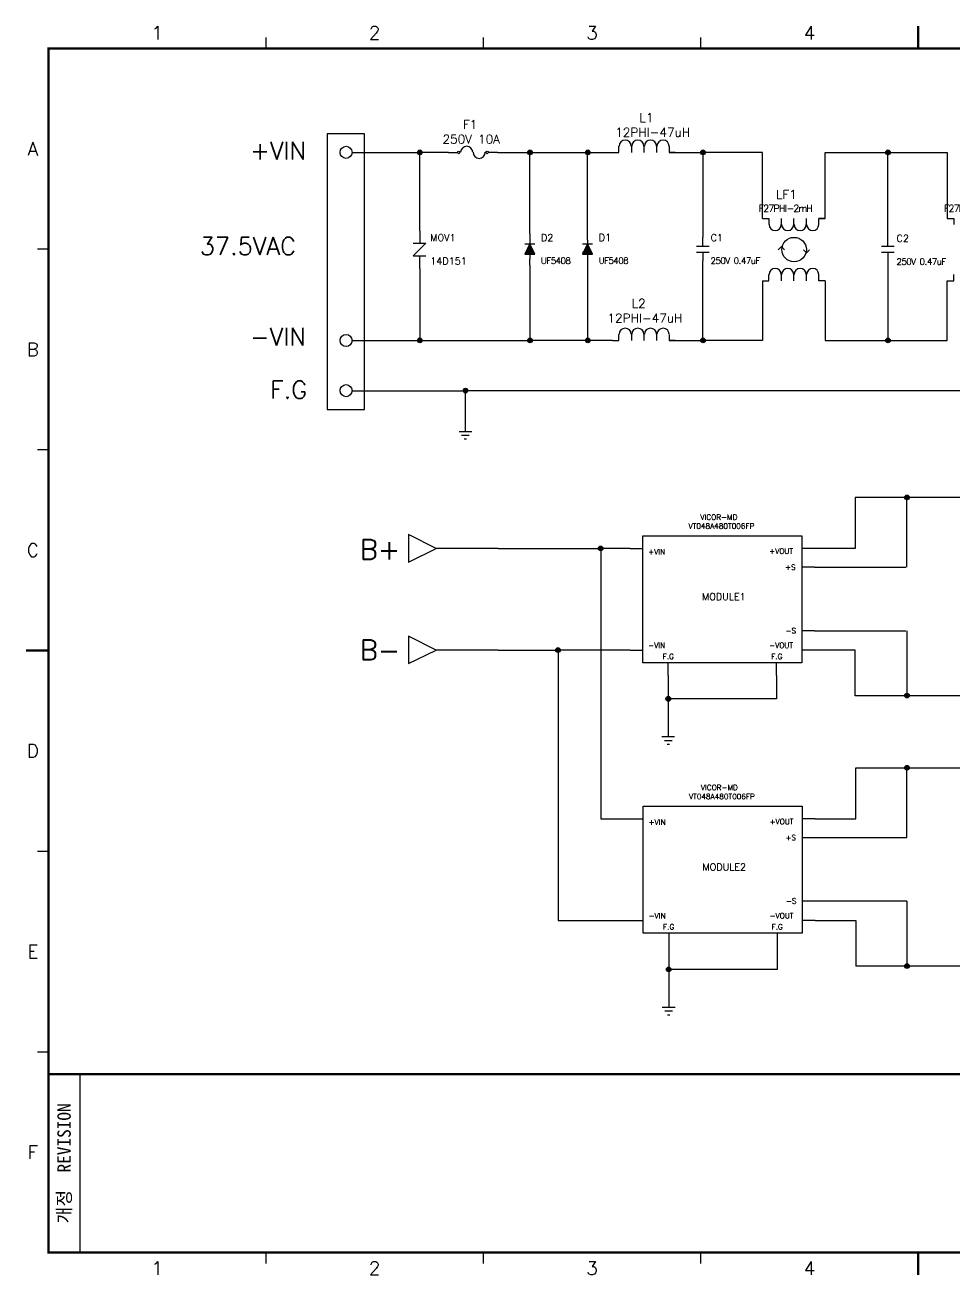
# Model space of a CAD drawing. Extents: x -1 to 953, y 0 to 280.
# Drawn here: x -0.8 to 207.4, y -0.2 to 280.2 of the extents above; entities that cross this region are included whole.
import ezdxf
from ezdxf.enums import TextEntityAlignment as Align

# ---------------------------------------------------------------- set-up
doc = ezdxf.new("R2010")
doc.units = 0
doc.header["$LTSCALE"] = 5
doc.header["$MEASUREMENT"] = 0
doc.layers.get('0').update_dxf_attribs({"linetype": 'CONTINUOUS', "lineweight": 25})
for name, color, linetype in [('_______1', 160, 'CONTINUOUS'), ('at_Entity', 7, 'CONTINUOUS'), ('SHEET', 3, 'CONTINUOUS'), ('문자', 4, 'CONTINUOUS'), ('테두리', 3, 'CONTINUOUS')]:
    doc.layers.add(name, color=color, linetype=linetype)
doc.styles.get("Standard").update_dxf_attribs({"font": 'simplex.shx'})
doc.styles.add('굴림체', font='')
doc.styles.get('굴림체').set_extended_font_data('GulimChe')

# ---------------------------------------------------------------- blocks, each defined once
blk = doc.blocks.new('C')
blk.add_line((15, 285), (15, 285))
at = {"layer": 'SHEET'}
blk.add_line((22, 55), (22, 15), dxfattribs=at)
at = {"layer": '테두리'}
for points, const_width in [([(210, 290), (210, 285)], 0.5), ([(63.75, 287.5), (63.75, 285)], 0.3), ([(112.5, 287.5), (112.5, 285)], 0.3), ([(161.25, 287.5), (161.25, 285)], 0.3), ([(15, 285), (15, 15), (405, 15), (405, 285), (15, 285)], 0.5), ([(12.5, 240), (15, 240)], 0.3), ([(12.5, 195), (15, 195)], 0.3), ([(10, 150), (15, 150)], 0.5), ([(12.5, 105), (15, 105)], 0.3), ([(12.5, 60), (15, 60)], 0.3), ([(15, 55), (405, 55)], 0.5), ([(63.75, 12.5), (63.75, 15)], 0.3), ([(112.5, 12.5), (112.5, 15)], 0.3), ([(161.25, 12.5), (161.25, 15)], 0.3), ([(210, 10), (210, 15)], 0.5)]:
    blk.add_lwpolyline(points, dxfattribs=dict(at, const_width=const_width))
at = {"layer": '문자'}
for s, p in [('1', (39.38, 288.5)), ('2', (88.12, 288.5)), ('3', (136.88, 288.5)), ('4', (185.62, 288.5)), ('A', (11.5, 262.5)), ('B', (11.5, 217.5)), ('C', (11.5, 172.5)), ('D', (11.5, 127.5)), ('E', (11.5, 82.5)), ('F', (11.5, 37.5)), ('1', (39.38, 11.5)), ('2', (88.12, 11.5)), ('3', (136.88, 11.5)), ('4', (185.62, 11.5))]:
    blk.add_text(s, height=3, dxfattribs=at).set_placement(p, align=Align.MIDDLE)
at = {"layer": '문자', "style": '굴림체'}
blk.add_text('개정  REVISION', height=3, rotation=90, dxfattribs=at).set_placement((18.5, 35), align=Align.MIDDLE_CENTER)

msp = doc.modelspace()

# ---------------------------------------------------------------- hatches: boundary and pattern name
at = {"layer": '_______1'}
h = msp.add_hatch(color=7, dxfattribs=at)
edge = h.paths.add_edge_path()
edge.add_spline(control_points=[(87.7, 251.17), (87.98, 251.17), (88.21, 251.45), (88.21, 251.73), (88.21, 252), (87.98, 252.23), (87.7, 252.23), (87.43, 252.23), (87.15, 252), (87.15, 251.73), (87.15, 251.45), (87.43, 251.17), (87.7, 251.17)], knot_values=[0, 0, 0, 0, 1, 1, 1, 2, 2, 2, 3, 3, 3, 4, 4, 4, 4], degree=3, periodic=0)
h = msp.add_hatch(color=7, dxfattribs=at)
edge = h.paths.add_edge_path()
edge.add_spline(control_points=[(112.41, 251.17), (112.69, 251.17), (112.92, 251.45), (112.92, 251.73), (112.92, 252), (112.69, 252.23), (112.41, 252.23), (112.14, 252.23), (111.86, 252), (111.86, 251.73), (111.86, 251.45), (112.14, 251.17), (112.41, 251.17)], knot_values=[0, 0, 0, 0, 1, 1, 1, 2, 2, 2, 3, 3, 3, 4, 4, 4, 4], degree=3, periodic=0)
h = msp.add_hatch(color=7, dxfattribs=at)
edge = h.paths.add_edge_path()
edge.add_spline(control_points=[(125.37, 251.17), (125.64, 251.17), (125.87, 251.45), (125.87, 251.73), (125.87, 252), (125.64, 252.23), (125.37, 252.23), (125.09, 252.23), (124.81, 252), (124.81, 251.73), (124.81, 251.45), (125.09, 251.17), (125.37, 251.17)], knot_values=[0, 0, 0, 0, 1, 1, 1, 2, 2, 2, 3, 3, 3, 4, 4, 4, 4], degree=3, periodic=0)
h = msp.add_hatch(color=7, dxfattribs=at)
edge = h.paths.add_edge_path()
edge.add_spline(control_points=[(151.18, 251.17), (151.46, 251.17), (151.69, 251.45), (151.69, 251.73), (151.69, 252), (151.46, 252.23), (151.18, 252.23), (150.91, 252.23), (150.63, 252), (150.63, 251.73), (150.63, 251.45), (150.91, 251.17), (151.18, 251.17)], knot_values=[0, 0, 0, 0, 1, 1, 1, 2, 2, 2, 3, 3, 3, 4, 4, 4, 4], degree=3, periodic=0)
h = msp.add_hatch(color=7, dxfattribs=at)
edge = h.paths.add_edge_path()
edge.add_spline(control_points=[(192.67, 251.17), (192.95, 251.17), (193.18, 251.45), (193.18, 251.73), (193.18, 252), (192.95, 252.23), (192.67, 252.23), (192.4, 252.23), (192.12, 252), (192.12, 251.73), (192.12, 251.45), (192.4, 251.17), (192.67, 251.17)], knot_values=[0, 0, 0, 0, 1, 1, 1, 2, 2, 2, 3, 3, 3, 4, 4, 4, 4], degree=3, periodic=0)
h = msp.add_hatch(color=7, dxfattribs=at)
edge = h.paths.add_edge_path()
edge.add_spline(control_points=[(87.7, 208.99), (87.98, 208.99), (88.21, 209.27), (88.21, 209.54), (88.21, 209.82), (87.98, 210.05), (87.7, 210.05), (87.43, 210.05), (87.15, 209.82), (87.15, 209.54), (87.15, 209.27), (87.43, 208.99), (87.7, 208.99)], knot_values=[0, 0, 0, 0, 1, 1, 1, 2, 2, 2, 3, 3, 3, 4, 4, 4, 4], degree=3, periodic=0)
h = msp.add_hatch(color=7, dxfattribs=at)
edge = h.paths.add_edge_path()
edge.add_spline(control_points=[(112.41, 208.99), (112.69, 208.99), (112.92, 209.27), (112.92, 209.54), (112.92, 209.82), (112.69, 210.05), (112.41, 210.05), (112.14, 210.05), (111.86, 209.82), (111.86, 209.54), (111.86, 209.27), (112.14, 208.99), (112.41, 208.99)], knot_values=[0, 0, 0, 0, 1, 1, 1, 2, 2, 2, 3, 3, 3, 4, 4, 4, 4], degree=3, periodic=0)
h = msp.add_hatch(color=7, dxfattribs=at)
edge = h.paths.add_edge_path()
edge.add_spline(control_points=[(125.37, 208.99), (125.64, 208.99), (125.87, 209.27), (125.87, 209.54), (125.87, 209.82), (125.64, 210.05), (125.37, 210.05), (125.09, 210.05), (124.81, 209.82), (124.81, 209.54), (124.81, 209.27), (125.09, 208.99), (125.37, 208.99)], knot_values=[0, 0, 0, 0, 1, 1, 1, 2, 2, 2, 3, 3, 3, 4, 4, 4, 4], degree=3, periodic=0)
h = msp.add_hatch(color=7, dxfattribs=at)
edge = h.paths.add_edge_path()
edge.add_spline(control_points=[(151.18, 208.99), (151.46, 208.99), (151.69, 209.27), (151.69, 209.54), (151.69, 209.82), (151.46, 210.05), (151.18, 210.05), (150.91, 210.05), (150.63, 209.82), (150.63, 209.54), (150.63, 209.27), (150.91, 208.99), (151.18, 208.99)], knot_values=[0, 0, 0, 0, 1, 1, 1, 2, 2, 2, 3, 3, 3, 4, 4, 4, 4], degree=3, periodic=0)
h = msp.add_hatch(color=7, dxfattribs=at)
edge = h.paths.add_edge_path()
edge.add_spline(control_points=[(192.67, 208.99), (192.95, 208.99), (193.18, 209.27), (193.18, 209.54), (193.18, 209.82), (192.95, 210.05), (192.67, 210.05), (192.4, 210.05), (192.12, 209.82), (192.12, 209.54), (192.12, 209.27), (192.4, 208.99), (192.67, 208.99)], knot_values=[0, 0, 0, 0, 1, 1, 1, 2, 2, 2, 3, 3, 3, 4, 4, 4, 4], degree=3, periodic=0)
h = msp.add_hatch(color=7, dxfattribs=at)
edge = h.paths.add_edge_path()
edge.add_spline(control_points=[(97.94, 197.74), (98.21, 197.74), (98.44, 198.02), (98.44, 198.29), (98.44, 198.57), (98.21, 198.8), (97.94, 198.8), (97.66, 198.8), (97.38, 198.57), (97.38, 198.29), (97.38, 198.02), (97.66, 197.74), (97.94, 197.74)], knot_values=[0, 0, 0, 0, 1, 1, 1, 2, 2, 2, 3, 3, 3, 4, 4, 4, 4], degree=3, periodic=0)
h = msp.add_hatch(color=7, dxfattribs=at)
edge = h.paths.add_edge_path()
edge.add_spline(control_points=[(196.92, 173.8), (197.2, 173.8), (197.43, 174.08), (197.43, 174.35), (197.43, 174.63), (197.2, 174.86), (196.92, 174.86), (196.64, 174.86), (196.37, 174.63), (196.37, 174.35), (196.37, 174.08), (196.64, 173.8), (196.92, 173.8)], knot_values=[0, 0, 0, 0, 1, 1, 1, 2, 2, 2, 3, 3, 3, 4, 4, 4, 4], degree=3, periodic=0)
h = msp.add_hatch(color=7, dxfattribs=at)
edge = h.paths.add_edge_path()
edge.add_spline(control_points=[(128.25, 162.35), (128.52, 162.35), (128.75, 162.62), (128.75, 162.9), (128.75, 163.18), (128.52, 163.41), (128.25, 163.41), (127.97, 163.41), (127.69, 163.18), (127.69, 162.9), (127.69, 162.62), (127.97, 162.35), (128.25, 162.35)], knot_values=[0, 0, 0, 0, 1, 1, 1, 2, 2, 2, 3, 3, 3, 4, 4, 4, 4], degree=3, periodic=0)
h = msp.add_hatch(color=7, dxfattribs=at)
edge = h.paths.add_edge_path()
edge.add_spline(control_points=[(118.68, 139.58), (118.95, 139.58), (119.18, 139.86), (119.18, 140.14), (119.18, 140.41), (118.95, 140.64), (118.68, 140.64), (118.4, 140.64), (118.12, 140.41), (118.12, 140.14), (118.12, 139.86), (118.4, 139.58), (118.68, 139.58)], knot_values=[0, 0, 0, 0, 1, 1, 1, 2, 2, 2, 3, 3, 3, 4, 4, 4, 4], degree=3, periodic=0)
h = msp.add_hatch(color=7, dxfattribs=at)
edge = h.paths.add_edge_path()
edge.add_spline(control_points=[(143.39, 128.63), (143.67, 128.63), (143.9, 128.91), (143.9, 129.18), (143.9, 129.46), (143.67, 129.69), (143.39, 129.69), (143.12, 129.69), (142.84, 129.46), (142.84, 129.18), (142.84, 128.91), (143.12, 128.63), (143.39, 128.63)], knot_values=[0, 0, 0, 0, 1, 1, 1, 2, 2, 2, 3, 3, 3, 4, 4, 4, 4], degree=3, periodic=0)
h = msp.add_hatch(color=7, dxfattribs=at)
edge = h.paths.add_edge_path()
edge.add_spline(control_points=[(196.92, 129.37), (197.2, 129.37), (197.43, 129.64), (197.43, 129.92), (197.43, 130.2), (197.2, 130.43), (196.92, 130.43), (196.64, 130.43), (196.37, 130.2), (196.37, 129.92), (196.37, 129.64), (196.64, 129.37), (196.92, 129.37)], knot_values=[0, 0, 0, 0, 1, 1, 1, 2, 2, 2, 3, 3, 3, 4, 4, 4, 4], degree=3, periodic=0)
h = msp.add_hatch(color=7, dxfattribs=at)
edge = h.paths.add_edge_path()
edge.add_spline(control_points=[(196.92, 113.17), (197.2, 113.17), (197.43, 113.45), (197.43, 113.73), (197.43, 114), (197.2, 114.23), (196.92, 114.23), (196.64, 114.23), (196.37, 114), (196.37, 113.73), (196.37, 113.45), (196.64, 113.17), (196.92, 113.17)], knot_values=[0, 0, 0, 0, 1, 1, 1, 2, 2, 2, 3, 3, 3, 4, 4, 4, 4], degree=3, periodic=0)
h = msp.add_hatch(color=7, dxfattribs=at)
edge = h.paths.add_edge_path()
edge.add_spline(control_points=[(143.49, 67.95), (143.76, 67.95), (143.99, 68.23), (143.99, 68.51), (143.99, 68.78), (143.76, 69.01), (143.49, 69.01), (143.21, 69.01), (142.93, 68.78), (142.93, 68.51), (142.93, 68.23), (143.21, 67.95), (143.49, 67.95)], knot_values=[0, 0, 0, 0, 1, 1, 1, 2, 2, 2, 3, 3, 3, 4, 4, 4, 4], degree=3, periodic=0)
h = msp.add_hatch(color=7, dxfattribs=at)
edge = h.paths.add_edge_path()
edge.add_spline(control_points=[(196.92, 68.72), (197.2, 68.72), (197.43, 68.99), (197.43, 69.27), (197.43, 69.54), (197.2, 69.78), (196.92, 69.78), (196.64, 69.78), (196.37, 69.54), (196.37, 69.27), (196.37, 68.99), (196.64, 68.72), (196.92, 68.72)], knot_values=[0, 0, 0, 0, 1, 1, 1, 2, 2, 2, 3, 3, 3, 4, 4, 4, 4], degree=3, periodic=0)

# ---------------------------------------------------------------- linework, layer by layer
for p, q in [((291.51, 129.87), (185.26, 129.87)), ((185.45, 113.68), (282.36, 113.68))]:
    msp.add_line(p, q)
at = {"layer": '_______1', "color": 7}
for p, q in [((66.91, 255.87), (66.91, 194.01)), ((75.3, 255.87), (66.91, 255.87)), ((75.3, 194.01), (75.3, 255.87)), ((132.33, 251.68), (132.33, 253.06)), ((135.14, 253.06), (135.14, 251.68)), ((137.91, 253.06), (137.91, 251.68)), ((140.77, 253.06), (140.77, 251.68)), ((143.58, 253.06), (143.58, 251.68)), ((72.49, 251.68), (87.66, 251.68)), ((72.49, 251.68), (75.3, 251.68)), ((94.11, 251.68), (87.66, 251.68)), ((87.66, 234.07), (87.66, 251.68)), ((94.11, 251.68), (96.05, 251.68)), ((105.08, 251.68), (103.05, 251.68)), ((105.08, 251.68), (112.37, 251.68)), ((112.37, 233.42), (112.37, 251.68)), ((112.37, 251.68), (125.32, 251.68)), ((125.32, 251.68), (130.9, 251.68)), ((125.32, 231.99), (125.32, 251.68)), ((130.9, 251.68), (132.33, 251.68)), ((130.9, 251.68), (132.33, 251.68)), ((143.58, 251.68), (144.96, 251.68)), ((144.96, 251.68), (143.58, 251.68)), ((144.96, 251.68), (151.14, 251.68)), ((151.14, 251.68), (151.14, 232.69)), ((164.55, 251.68), (151.14, 251.68)), ((164.55, 236.88), (164.55, 251.68)), ((178.57, 236.88), (178.57, 251.68)), ((178.57, 251.68), (192.63, 251.68)), ((192.63, 232.69), (192.63, 251.68)), ((192.63, 251.68), (205.95, 251.68)), ((205.95, 251.68), (205.95, 236.88)), ((164.55, 236.88), (165.94, 236.88)), ((164.55, 236.88), (165.94, 236.88)), ((165.94, 236.88), (165.94, 235.5)), ((168.75, 235.5), (168.75, 236.88)), ((171.56, 235.5), (171.56, 236.88)), ((174.37, 235.5), (174.37, 236.88)), ((177.14, 235.5), (177.14, 236.88)), ((177.14, 236.88), (178.57, 236.88)), ((178.57, 236.88), (177.14, 236.88)), ((205.95, 236.88), (207.43, 236.88)), ((205.95, 236.88), (207.43, 236.88)), ((207.43, 236.88), (207.43, 235.5)), ((87.66, 234.07), (87.66, 231.3)), ((112.37, 233.42), (112.37, 231.99)), ((86.18, 231.3), (89.04, 231.3)), ((86.18, 228.49), (89.04, 231.3)), ((111.26, 231.16), (113.47, 231.16)), ((112.37, 231.16), (111.26, 228.86)), ((111.81, 230.1), (112.92, 230.1)), ((111.81, 228.86), (111.81, 230.1)), ((111.91, 230.24), (112.83, 230.24)), ((112, 228.86), (112, 230.47)), ((112.04, 230.47), (112.69, 230.47)), ((112.14, 230.66), (112.6, 230.66)), ((112.18, 230.89), (112.46, 230.89)), ((112.18, 228.86), (112.18, 230.89)), ((112.32, 231.07), (112.37, 231.07)), ((112.37, 231.99), (112.37, 231.16)), ((113.47, 228.86), (112.37, 231.16)), ((112.37, 228.86), (112.37, 231.07)), ((112.6, 228.86), (112.6, 230.7)), ((112.83, 228.86), (112.83, 230.33)), ((124.17, 231.16), (126.43, 231.16)), ((125.32, 231.16), (124.17, 228.86)), ((124.77, 230.1), (125.83, 230.1)), ((124.81, 228.86), (124.81, 230.2)), ((124.86, 230.24), (125.69, 230.24)), ((125, 228.86), (125, 230.61)), ((125, 230.47), (125.64, 230.47)), ((125.09, 230.66), (125.55, 230.66)), ((125.14, 230.89), (125.41, 230.89)), ((125.18, 228.86), (125.18, 230.98)), ((125.28, 231.07), (125.32, 231.07)), ((125.32, 231.99), (125.32, 231.16)), ((126.43, 228.86), (125.32, 231.16)), ((125.37, 228.86), (125.37, 230.98)), ((125.6, 228.86), (125.6, 230.61)), ((125.74, 228.86), (125.74, 230.2)), ((149.75, 230.7), (152.57, 230.7)), ((151.14, 231.3), (151.14, 232.69)), ((151.14, 230.7), (151.14, 231.99)), ((168.01, 229.87), (168.75, 230.61)), ((168.75, 230.61), (169.44, 229.87)), ((191.2, 230.7), (194.01, 230.7)), ((192.63, 231.3), (192.63, 232.69)), ((192.63, 230.7), (192.63, 231.99)), ((86.18, 228.49), (89.04, 228.49)), ((87.66, 225.68), (87.66, 228.49)), ((111.26, 228.86), (113.47, 228.86)), ((111.26, 228.86), (113.47, 228.86)), ((111.35, 229.09), (113.38, 229.09)), ((111.44, 229.27), (113.29, 229.27)), ((111.44, 228.86), (111.44, 229.27)), ((111.54, 229.5), (113.2, 229.5)), ((111.58, 228.86), (111.58, 229.64)), ((111.63, 229.69), (113.1, 229.69)), ((111.77, 229.87), (112.97, 229.87)), ((112.37, 228.86), (112.37, 227.75)), ((112.37, 226.37), (112.37, 227.75)), ((112.97, 228.86), (112.97, 229.92)), ((113.2, 228.86), (113.2, 229.55)), ((113.38, 228.86), (113.38, 229.09)), ((124.17, 228.86), (126.43, 228.86)), ((124.17, 228.86), (126.43, 228.86)), ((124.21, 228.86), (124.21, 229)), ((124.26, 229.09), (126.29, 229.09)), ((124.35, 228.86), (124.35, 229.37)), ((124.35, 229.27), (126.2, 229.27)), ((124.49, 229.5), (126.11, 229.5)), ((124.54, 229.69), (126.01, 229.69)), ((124.58, 228.86), (124.58, 229.78)), ((124.72, 229.87), (125.92, 229.87)), ((125.32, 228.86), (125.32, 227.75)), ((125.32, 227.75), (125.32, 209.5)), ((125.97, 228.86), (125.97, 229.83)), ((126.15, 228.86), (126.15, 229.41)), ((126.38, 228.86), (126.38, 229)), ((149.75, 229.32), (152.57, 229.32)), ((151.14, 229.32), (151.14, 227.94)), ((151.14, 228.77), (151.14, 227.34)), ((151.14, 209.5), (151.14, 227.34)), ((173.68, 229.87), (174.37, 229.14)), ((174.37, 229.14), (175.06, 229.87)), ((191.2, 229.32), (194.01, 229.32)), ((192.63, 229.32), (192.63, 227.94)), ((192.63, 228.77), (192.63, 227.34)), ((192.63, 227.34), (192.63, 209.5)), ((87.66, 225.68), (87.66, 209.5)), ((112.37, 226.37), (112.37, 209.5)), ((164.55, 222.87), (164.55, 209.5)), ((164.55, 222.87), (165.94, 222.87)), ((164.55, 222.87), (165.94, 222.87)), ((165.94, 222.87), (165.94, 224.29)), ((168.75, 222.87), (168.75, 224.29)), ((171.56, 222.87), (171.56, 224.29)), ((174.37, 222.87), (174.37, 224.29)), ((177.14, 222.87), (177.14, 224.29)), ((178.57, 222.87), (177.14, 222.87)), ((178.57, 222.87), (177.14, 222.87)), ((178.57, 222.87), (178.57, 209.5)), ((205.95, 209.5), (205.95, 222.87)), ((205.95, 222.87), (207.43, 222.87)), ((205.95, 222.87), (207.43, 222.87)), ((207.43, 222.87), (207.43, 224.29)), ((132.33, 209.5), (132.33, 210.88)), ((135.14, 210.88), (135.14, 209.5)), ((137.91, 210.88), (137.91, 209.5)), ((140.77, 210.88), (140.77, 209.5)), ((143.58, 210.88), (143.58, 209.5)), ((72.49, 209.5), (87.66, 209.5)), ((72.49, 209.5), (75.3, 209.5)), ((87.66, 209.5), (112.37, 209.5)), ((130.9, 209.5), (132.33, 209.5)), ((130.9, 209.5), (132.33, 209.5)), ((143.58, 209.5), (144.96, 209.5)), ((144.96, 209.5), (143.58, 209.5)), ((144.96, 209.5), (151.14, 209.5)), ((164.55, 209.5), (151.14, 209.5)), ((178.57, 209.5), (192.63, 209.5)), ((192.63, 209.5), (205.95, 209.5)), ((72.49, 198.25), (97.89, 198.25)), ((72.49, 198.25), (75.3, 198.25)), ((258.69, 198.25), (97.89, 198.25)), ((97.89, 198.25), (97.89, 190.55)), ((66.91, 194.01), (75.3, 194.01)), ((96.51, 189.12), (99.32, 189.12)), ((97.06, 188.29), (98.72, 188.29)), ((97.89, 190.55), (97.89, 189.12)), ((97.61, 187.46), (98.17, 187.46)), ((185.26, 174.31), (185.26, 162.88)), ((291.6, 174.31), (185.26, 174.31)), ((196.87, 158.69), (196.87, 174.31)), ((137.68, 137.26), (137.68, 165.74)), ((137.68, 165.74), (173.35, 165.74)), ((173.35, 165.74), (173.35, 137.26)), ((105.29, 162.88), (128.25, 162.88)), ((128.25, 162.88), (128.25, 102.25)), ((134.82, 162.88), (128.25, 162.88)), ((134.82, 162.88), (137.68, 162.88)), ((176.21, 162.88), (173.35, 162.88)), ((185.26, 162.88), (176.21, 162.88)), ((176.21, 158.69), (173.35, 158.69)), ((176.21, 158.69), (196.68, 158.69)), ((176.21, 144.4), (173.35, 144.4)), ((176.21, 144.4), (196.68, 144.4)), ((196.87, 144.4), (196.87, 129.87)), ((105.29, 140.11), (118.68, 140.11)), ((134.82, 140.11), (118.68, 140.11)), ((118.68, 140.11), (118.68, 79.49)), ((134.82, 140.11), (137.68, 140.11)), ((176.21, 140.11), (173.35, 140.11)), ((185.26, 140.11), (176.21, 140.11)), ((185.26, 129.87), (185.26, 140.11)), ((173.35, 137.26), (137.68, 137.26)), ((143.39, 134.4), (143.39, 137.26)), ((167.63, 134.4), (167.63, 137.26)), ((143.39, 134.4), (143.39, 129.16)), ((167.63, 134.4), (167.63, 129.16)), ((167.63, 129.16), (143.39, 129.16)), ((143.39, 129.16), (143.39, 122.11)), ((141.96, 120.68), (144.82, 120.68)), ((143.39, 122.11), (143.39, 120.68)), ((142.54, 119.82), (144.25, 119.82)), ((143.11, 118.97), (143.68, 118.97)), ((185.45, 102.25), (185.45, 113.68)), ((196.87, 98.06), (196.87, 113.68)), ((137.77, 76.63), (137.77, 105.11)), ((137.77, 105.11), (173.44, 105.11)), ((173.44, 105.11), (173.44, 76.63)), ((128.25, 102.25), (134.96, 102.25)), ((134.96, 102.25), (137.77, 102.25)), ((176.3, 102.25), (173.44, 102.25)), ((176.3, 102.25), (185.45, 102.25)), ((176.3, 97.96), (173.44, 97.96)), ((196.88, 97.96), (176.3, 97.96)), ((176.3, 83.77), (173.44, 83.77)), ((196.88, 83.77), (176.3, 83.77)), ((196.87, 83.77), (196.87, 69.25)), ((118.68, 79.49), (134.96, 79.49)), ((134.96, 79.49), (137.77, 79.49)), ((176.3, 79.49), (173.44, 79.49)), ((176.3, 79.49), (185.45, 79.49)), ((185.45, 79.49), (185.45, 69.25)), ((173.44, 76.63), (137.77, 76.63)), ((143.49, 76.63), (143.49, 68.48)), ((167.78, 76.63), (167.78, 68.48)), ((167.78, 68.48), (143.49, 68.48)), ((143.49, 68.48), (143.49, 61.48)), ((291.79, 69.25), (185.45, 69.25)), ((142.06, 60.05), (144.92, 60.05)), ((142.63, 59.2), (144.35, 59.2)), ((143.49, 61.48), (143.49, 60.05)), ((143.2, 58.34), (143.77, 58.34))]:
    msp.add_line(p, q, dxfattribs=at)
msp.add_lwpolyline([(130.9, 209.5), (125.32, 209.5), (112.37, 209.5)], dxfattribs=at)
msp.add_circle((171.61, 229.9), 2.74, dxfattribs=at)
for centre, major_axis, ratio in [((71.15, 251.7), (0, -1.36), 0.983321), ((87.7, 251.7), (0, -0.53), 0.957835), ((96.42, 251.7), (0, -0.3), 0.926908), ((102.78, 251.7), (0, -0.3), 0.926908), ((112.41, 251.7), (0, -0.53), 0.957835), ((125.37, 251.7), (0, -0.53), 0.957835), ((151.18, 251.7), (0, -0.53), 0.957835), ((192.67, 251.7), (0, -0.53), 0.957835), ((71.15, 209.52), (0, -1.36), 0.983316), ((87.7, 209.52), (0, -0.53), 0.957803), ((112.41, 209.52), (0, -0.53), 0.957803), ((125.37, 209.52), (0, -0.53), 0.957803), ((151.18, 209.52), (0, -0.53), 0.957803), ((192.67, 209.52), (0, -0.53), 0.957803), ((71.15, 198.27), (0, -1.36), 0.983321), ((97.94, 198.27), (0, -0.53), 0.957835), ((196.92, 174.33), (0, -0.53), 0.956389), ((128.25, 162.88), (0, -0.53), 0.956389), ((118.68, 140.11), (0, -0.53), 0.956389), ((143.39, 129.16), (0, -0.53), 0.956389), ((196.92, 129.9), (0, -0.53), 0.956389), ((196.92, 113.7), (0, -0.53), 0.956389), ((143.49, 68.48), (0, -0.53), 0.956389), ((196.92, 69.25), (0, -0.53), 0.956389)]:
    msp.add_ellipse(centre, major_axis=major_axis, ratio=ratio, dxfattribs=at)
for points in [[(99.55, 251.73), (99.55, 252.46), (98.95, 253.06), (98.21, 253.06), (97.48, 253.06), (96.83, 252.46), (96.83, 251.73)], [(135.09, 253.11), (135.09, 253.85), (134.5, 254.45), (133.76, 254.45), (133.02, 254.45), (132.37, 253.85), (132.37, 253.11)], [(137.91, 253.11), (137.91, 253.85), (137.31, 254.45), (136.57, 254.45), (135.83, 254.45), (135.19, 253.85), (135.19, 253.11)], [(140.77, 253.11), (140.77, 253.85), (140.17, 254.45), (139.43, 254.45), (138.69, 254.45), (138.05, 253.85), (138.05, 253.11)], [(143.58, 253.11), (143.58, 253.85), (142.98, 254.45), (142.24, 254.45), (141.5, 254.45), (140.86, 253.85), (140.86, 253.11)], [(99.64, 251.73), (99.64, 250.99), (100.29, 250.34), (101.03, 250.34), (101.76, 250.34), (102.36, 250.99), (102.36, 251.73)], [(165.98, 235.54), (165.98, 234.81), (166.63, 234.16), (167.37, 234.16), (168.1, 234.16), (168.7, 234.81), (168.7, 235.54)], [(168.79, 235.54), (168.79, 234.81), (169.44, 234.16), (170.18, 234.16), (170.91, 234.16), (171.51, 234.81), (171.51, 235.54)], [(171.61, 235.54), (171.61, 234.81), (172.25, 234.16), (172.99, 234.16), (173.73, 234.16), (174.33, 234.81), (174.33, 235.54)], [(174.42, 235.54), (174.42, 234.81), (175.06, 234.16), (175.8, 234.16), (176.54, 234.16), (177.14, 234.81), (177.14, 235.54)], [(168.7, 224.34), (168.7, 225.08), (168.1, 225.68), (167.37, 225.68), (166.63, 225.68), (165.98, 225.08), (165.98, 224.34)], [(171.51, 224.34), (171.51, 225.08), (170.91, 225.68), (170.18, 225.68), (169.44, 225.68), (168.79, 225.08), (168.79, 224.34)], [(174.33, 224.34), (174.33, 225.08), (173.73, 225.68), (172.99, 225.68), (172.25, 225.68), (171.61, 225.08), (171.61, 224.34)], [(177.14, 224.34), (177.14, 225.08), (176.54, 225.68), (175.8, 225.68), (175.06, 225.68), (174.42, 225.08), (174.42, 224.34)], [(135.09, 210.93), (135.09, 211.66), (134.5, 212.26), (133.76, 212.26), (133.02, 212.26), (132.37, 211.66), (132.37, 210.93)], [(137.91, 210.93), (137.91, 211.66), (137.31, 212.26), (136.57, 212.26), (135.83, 212.26), (135.19, 211.66), (135.19, 210.93)], [(140.77, 210.93), (140.77, 211.66), (140.17, 212.26), (139.43, 212.26), (138.69, 212.26), (138.05, 211.66), (138.05, 210.93)], [(143.58, 210.93), (143.58, 211.66), (142.98, 212.26), (142.24, 212.26), (141.5, 212.26), (140.86, 211.66), (140.86, 210.93)]]:
    msp.add_open_spline(points, degree=3, knots=[0, 0, 0, 0, 1, 1, 1, 2, 2, 2, 2], dxfattribs=at)
at = {"layer": 'at_Entity', "color": 7}
for points in [[(105.29, 162.88), (91.36, 162.88), (85.19, 165.99), (85.19, 159.82), (91.36, 162.88)], [(105.29, 140.11), (91.36, 140.11), (85.19, 143.22), (85.19, 137.05), (91.36, 140.11)]]:
    msp.add_lwpolyline(points, dxfattribs=at)

# ---------------------------------------------------------------- block references
msp.add_blockref('C', (-10.57, -10))

# ---------------------------------------------------------------- texts
at = {"linetype": 'Continuous', "lineweight": 0, "attachment_point": 1}
for s, insert, char_height, width in [('{\\W5.26871; }F1\\P{\\W1.90029; }250V 10A', (90.2, 258.95), 1.98, 21.0456), ('    L1\\P12PHI-47uH', (131.5, 260.48), 1.98, 21.0456), ('+VIN', (49.67, 254.08), 3.96, 21.0456), ('{\\W4.82135; }LF1\\P{\\H0.8x;\\W2.8359;\\T0.85; \\W1;F27PHI-2mH}', (161.01, 243.25), 1.98, 21.0456), ('{\\W4.5845; }LF2\\P{\\H0.8x;\\W2.8359;\\T0.85; \\W1;F27PHI-2mH}', (202.55, 243.25), 1.98, 21.0456), ('MOV1\\P\\P14D151', (90.03, 233.39), 1.584, 21.0456), ('D2\\P\\P{\\H0.9x;\\T0.9;UF5408}', (114.84, 233.39), 1.584, 21.0456), ('D1\\P\\P{\\H0.9x;\\T0.9;UF5408}', (127.79, 233.4), 1.584, 21.0456), ('C1\\P\\P{\\H0.9x;\\T0.9;250V 0.47uF}', (152.87, 233.39), 1.584, 21.0456), ('C2\\P\\P{\\H0.9x;\\T0.9;250V 0.47uF}', (194.56, 233.2), 1.584, 21.0456), ('37.5VAC', (38.38, 232.65), 3.96, 21.0456), ('    L2\\P12PHI-47uH', (129.76, 218.82), 1.98, 21.0456), ('-VIN', (49.62, 212.32), 3.96, 21.0456), ('F.G', (54.12, 200.46), 3.96, 21.0456), ('{\\W3.23721; }VICOR-MD\\PVT048A480T006FP', (147.94, 170.5), 1.2, 15.9437), ('B+', (74.23, 164.91), 4.5, 19.1324), ('+VIN', (138.9, 162.75), 1.2, 15.9437), ('+VOUT', (166.03, 162.86), 1.2, 15.9437), ('+S', (169.58, 159.26), 1.2, 15.9437), ('MODULE1', (150.96, 152.85), 1.575, 15.9437), ('-S', (169.69, 145.05), 1.2, 15.9437), ('B-', (74.23, 142.37), 4.5, 19.1324), ('-VIN', (138.9, 141.76), 1.2, 15.9437), ('-VOUT', (166.03, 141.76), 1.2, 15.9437), ('F.G', (142.13, 139.26), 1.2, 15.9437), ('F.G', (166.46, 139.26), 1.2, 15.9437), ('{\\W3.23721; }VICOR-MD\\PVT048A480T006FP', (148.04, 109.87), 1.2, 15.9437), ('+VIN', (138.99, 102.12), 1.2, 15.9437), ('+VOUT', (166.12, 102.23), 1.2, 15.9437), ('+S', (169.67, 98.64), 1.2, 15.9437), ('MODULE2', (151.05, 92.22), 1.575, 15.9437), ('-S', (169.78, 84.43), 1.2, 15.9437), ('-VIN', (138.99, 81.13), 1.2, 15.9437), ('F.G', (142.22, 78.63), 1.2, 15.9437), ('-VOUT', (166.12, 81.13), 1.2, 15.9437), ('F.G', (166.55, 78.63), 1.2, 15.9437)]:
    msp.add_mtext(s, dxfattribs=dict(at, insert=insert, char_height=char_height, width=width))

doc.saveas('drawing.dxf')
